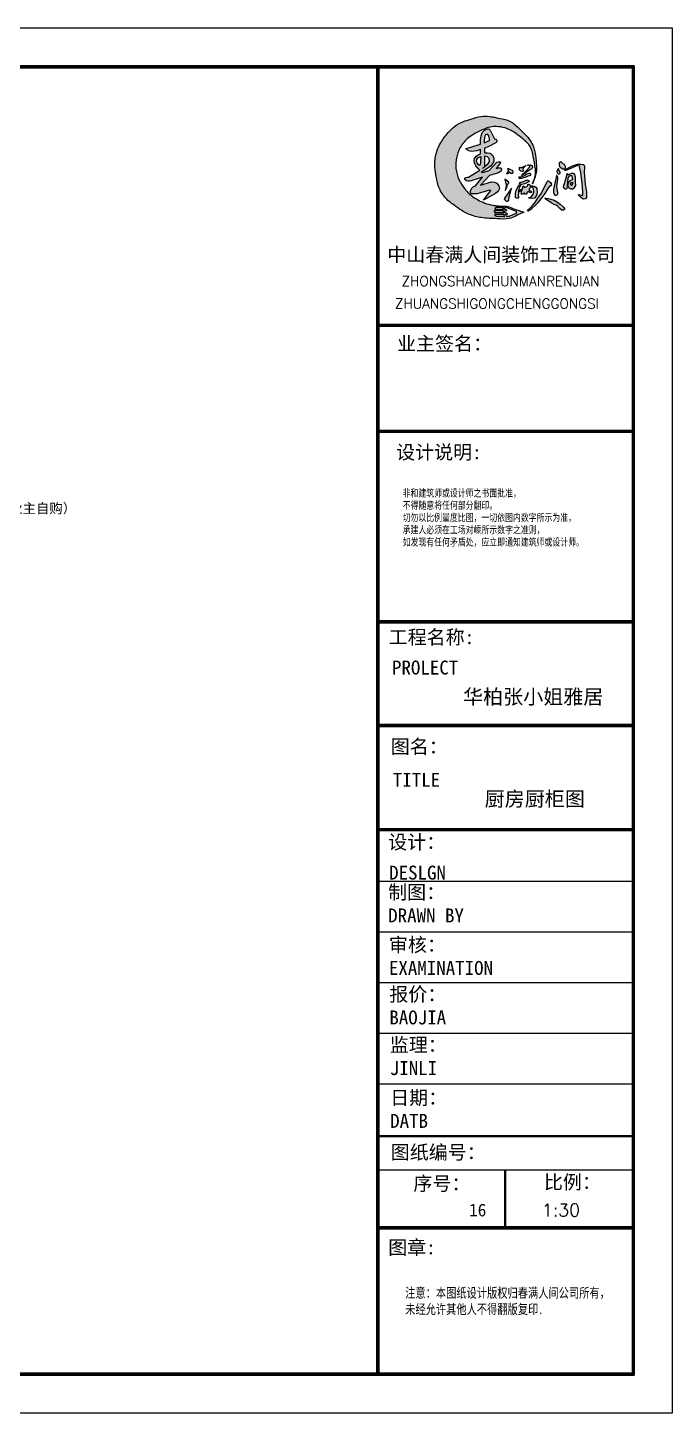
# Model space of a CAD drawing. Header units: millimetres. Extents: x 71641 to 191108, y -23091 to 29972.
# Drawn here: x 187159 to 191108, y -9624 to -1139 of the extents above; entities that cross this region are included whole.
import ezdxf

# ---------------------------------------------------------------- set-up
doc = ezdxf.new("R2010")
doc.units = ezdxf.units.MM
doc.layers.add('00', color=1, linetype='Continuous')
doc.layers.add('家', color=1, linetype='Continuous')
doc.styles.add('2121212', font='SIMFANG.TTF', dxfattribs={"height": 180})
doc.styles.add('30', font='SimSun.ttf', dxfattribs={"height": 75})
doc.styles.add('ROMAND', font='romand.shx', dxfattribs={"height": 100})
doc.styles.add('STYLE-50B', font='SimSun.ttf', dxfattribs={"width": 0.766, "height": 150})

msp = doc.modelspace()

# ---------------------------------------------------------------- hatches: boundary and pattern name
at = {"lineweight": -2}
h = msp.add_hatch(color=8, dxfattribs=at)
edge = h.paths.add_edge_path()
edge.add_spline(control_points=[(189945, -2206.6), (189935.4, -2202.6), (189913.2, -2191.8), (189873.9, -2165.9), (189832.7, -2124.9), (189808.9, -2087.1), (189800, -2066.8), (189799.6, -2065.9)], knot_values=[22078.908695, 22078.908695, 22078.908695, 22078.908695, 22412.037046, 22864.417059, 23573.352389, 24248.663515, 24278.339872, 24278.339872, 24278.339872, 24278.339872], degree=3, periodic=0)
edge.add_line((189799.6, -2065.9), (189667.3, -2081))
edge.add_spline(control_points=[(189667.3, -2081), (189670.1, -2092.8), (189679.9, -2126.7), (189711.7, -2180.5), (189779, -2233.2), (189851.8, -2282.1), (189914.7, -2298.9), (189942, -2302.5), (189944.3, -2302.8)], knot_values=[12526.980967, 12526.980967, 12526.980967, 12526.980967, 12912.76376, 13656.443057, 14467.926065, 15619.199217, 16432.672519, 16505.49519, 16505.49519, 16505.49519, 16505.49519], degree=3, periodic=0)
edge.add_line((189944.3, -2302.8), (189945, -2206.6))
edge = h.paths.add_edge_path()
edge.add_spline(control_points=[(189799.6, -2065.9), (189790.8, -2045.3), (189778.9, -1999.9), (189783.1, -1929.1), (189803.6, -1877.6), (189821.4, -1852.7), (189825.7, -1847.2)], knot_values=[24278.339872, 24278.339872, 24278.339872, 24278.339872, 24990.75798, 25753.853245, 26502.771788, 26725.483087, 26725.483087, 26725.483087, 26725.483087], degree=3, periodic=0)
edge.add_line((189825.7, -1847.2), (189738.3, -1777.6))
edge.add_spline(control_points=[(189738.3, -1777.6), (189737.2, -1778.8), (189718.9, -1799.4), (189690.5, -1836.9), (189660.1, -1903.4), (189648.8, -1971), (189658.1, -2032.6), (189664, -2066.9), (189667.3, -2081)], knot_values=[9052.726852, 9052.726852, 9052.726852, 9052.726852, 9101.944213, 9929.860353, 10544.164147, 11423.717054, 12065.484855, 12526.980967, 12526.980967, 12526.980967, 12526.980967], degree=3, periodic=0)
edge.add_line((189667.3, -2081), (189799.6, -2065.9))
edge = h.paths.add_edge_path()
edge.add_spline(control_points=[(189825.7, -1847.2), (189838.3, -1831.3), (189866.2, -1805.2), (189903.9, -1783.1), (189940.6, -1764.7), (189977.9, -1748.8), (190027.9, -1742.1), (190060.3, -1746.2), (190075.6, -1750.2)], knot_values=[26725.483087, 26725.483087, 26725.483087, 26725.483087, 27368.223838, 27920.784045, 28117.800611, 28678.884262, 29205.082751, 29708.300033, 29708.300033, 29708.300033, 29708.300033], degree=3, periodic=0)
edge.add_line((190075.6, -1750.2), (190087.9, -1702.4))
edge.add_spline(control_points=[(190087.9, -1702.4), (190083.9, -1701.4), (190050.6, -1693.8), (190000.9, -1681.3), (189931, -1679.2), (189877.9, -1698.8), (189820.7, -1712.8), (189774.2, -1740.4), (189748.7, -1766), (189738.3, -1777.6)], knot_values=[5035.937639, 5035.937639, 5035.937639, 5035.937639, 5168.823273, 6115.22021, 6678.484335, 7362.56903, 7901.570556, 8555.150084, 9052.726852, 9052.726852, 9052.726852, 9052.726852], degree=3, periodic=0)
edge.add_line((189738.3, -1777.6), (189825.7, -1847.2))
edge = h.paths.add_edge_path()
edge.add_spline(control_points=[(190075.6, -1750.2), (190078.3, -1750.9), (190093.8, -1755.2), (190119, -1766), (190154.7, -1790), (190195.4, -1820.3), (190243, -1862.7), (190257.7, -1931.7), (190267.3, -1984), (190270.6, -2019.7), (190269.5, -2041.2), (190266.9, -2056), (190247, -2104.2), (190251.7, -2094.2), (190258.2, -2080.5), (190268.8, -2050.4), (190278.7, -2004.5), (190273.6, -1961.2), (190270.5, -1912.5), (190258.1, -1864.3), (190229.8, -1816), (190197.8, -1782.5), (190157.4, -1744.5), (190124.3, -1712.8), (190094.4, -1704), (190087.9, -1702.4)], knot_values=[29708.300033, 29708.300033, 29708.300033, 29708.300033, 29797.016202, 30219.334531, 30576.066107, 31166.961224, 31854.609826, 32527.805429, 33346.145394, 33558.688985, 33686.826136, 33998.293275, 34349.980564, 34349.980564, 34349.980564, 34833.989407, 35367.457213, 35826.6748, 36215.832047, 36925.939156, 37388.482191, 37988.741176, 38391.375961, 39174.849041, 39385.918203, 39385.918203, 39385.918203, 39385.918203], degree=3, periodic=0)
edge.add_line((190087.9, -1702.4), (190075.6, -1750.2))
h = msp.add_hatch(color=8, dxfattribs=at)
h.paths.add_polyline_path([(190005.1, -1917), (189991.2, -1907.5), (189976.5, -1904), (189957.4, -1904), (189956.5, -1875.4), (189979.1, -1867.6), (190025.9, -1843.3), (190033.7, -1837.3), (190032.9, -1826.9), (190026.8, -1821.7), (190018.1, -1819.9), (189992.9, -1765.3), (189986.9, -1760.1), (189979.1, -1758.4), (189969.5, -1759.2), (189956.5, -1767), (189943.5, -1780), (189936.5, -1800.9), (189933.1, -1825.1), (189932.2, -1851.1), (189845.5, -1878.9), (189847.2, -1884.9), (189861.9, -1893.6), (189878.4, -1897.1), (189894.9, -1895.4), (189911.4, -1892.8), (189933.1, -1884.9), (189933.1, -1911), (189922.7, -1915.3), (189906.2, -1924.8), (189896.6, -1938.7), (189894.9, -1952.6), (189895.8, -1966.4), (189903.6, -1984.7), (189918.3, -2001.1), (189929.6, -2011.5), (189858.5, -2053.1), (189851.5, -2054.9), (189842.8, -2055.7), (189836.8, -2060.9), (189836.8, -2068.7), (189847.2, -2075.7), (189856.7, -2077.4), (189865.4, -2077.4), (189875.8, -2075.7), (189946.1, -2054.9), (189901, -2108.6), (189889.7, -2111.2), (189878.4, -2122.5), (189872.3, -2139.8), (189872.3, -2151.1), (189881, -2155.4), (189894.9, -2156.3), (189912.3, -2156.3), (189988.6, -2133.8), (189994.7, -2134.6), (189995.5, -2136.4), (189951.3, -2194.5), (190024.2, -2153.7), (190036.3, -2143.3), (190043.3, -2135.5), (190048.5, -2123.4), (190045.9, -2106), (190033.7, -2091.3), (190019, -2084.4), (190000.8, -2082.6), (189933.1, -2103.4), (189933.1, -2102.6), (189987.7, -2042.7), (190043.3, -2027.1), (190050.2, -2023.7), (190059.7, -2015.9), (190061.5, -2002.9), (190054.5, -1995.9), (190044.1, -1995.9), (190028.5, -2001.1), (190053.7, -1969), (190054.5, -1962.1), (190049.3, -1959.5), (190040.7, -1960.4), (190032.9, -1962.1), (189986, -2013.3), (189953.9, -2022.8), (189939.2, -2025.4), (189939.2, -2023.7), (189966, -2006.3), (189993.8, -1987.3), (190008.6, -1970.8), (190014.6, -1956), (190014.6, -1936.1)])
h.paths.add_polyline_path([(189986.9, -1939.6), (189987.7, -1957.8), (189979.1, -1970.8), (189964.3, -1984.7), (189955.3, -1992.5), (189952.2, -1996.8), (189945.2, -2001.1), (189955.3, -1992.5), (189956.5, -1990.7), (189957.4, -1979.4), (189958.2, -1924.8), (189958.2, -1925.7), (189976.5, -1930)], flags=16)
h.paths.add_polyline_path([(189933.1, -1958.6), (189932.2, -1970.8), (189929.6, -1979.4), (189928.7, -1982.9), (189918.3, -1976), (189912.3, -1966.4), (189908.8, -1956), (189910.5, -1946.5), (189917.5, -1936.1), (189930.5, -1929.2), (189933.9, -1926.6)], flags=16)
h.paths.add_polyline_path([(189955.6, -1843.3), (189954.8, -1829.5), (189956.5, -1811.3), (189961.7, -1795.6), (189968.7, -1793), (189977.3, -1793), (189984.3, -1801.7), (189987.7, -1818.2), (189988.6, -1828.6)], flags=16)
h = msp.add_hatch(color=8, dxfattribs=at)
h.paths.add_polyline_path([(190232.4, -2043.6), (190241.1, -2041.9), (190241.9, -2035.8), (190241.1, -2034.9), (190234.1, -2031.5), (190228.1, -2031.5), (190215.9, -2035.8), (190199.4, -2046.2), (190179.5, -2053.1), (190172.5, -2054.9), (190169.1, -2054.9), (190166.5, -2056.6), (190169.1, -2060.9), (190186.4, -2060.1), (190206.4, -2054)])
h.paths.add_polyline_path([(190212.4, -2015), (190182.1, -2042.7), (190188.2, -2041), (190235, -2008.9), (190243.7, -2005.5), (190251.5, -1995.9), (190249.8, -1982.9), (190239.3, -1977.7), (190224, -1979.8), (190220.3, -1982), (190235, -1983), (190235, -1990.7)])
h.paths.add_polyline_path([(190179.5, -2016.7), (190188.2, -2018.5), (190193.4, -2017.6), (190194.2, -2010.7), (190192.5, -2005.5), (190193.4, -1999.4), (190198.6, -1994.2), (190212.4, -1982.9), (190189.9, -1993.3), (190186.4, -1994.2), (190178.6, -1994.2), (190175.1, -1992.5), (190170.8, -1995.1), (190171.7, -2008.1)])
h.paths.add_polyline_path([(190118.7, -2008.9), (190106.6, -2002.9), (190097.9, -2002.9), (190103.1, -2011.5), (190104, -2015.9), (190091.9, -2033.2), (190101.4, -2031.5), (190110.9, -2022.8), (190119.6, -2028.9), (190126.6, -2028.9), (190132.6, -2024.5), (190133.5, -2021.1), (190129.2, -2014.1)])
h.paths.add_polyline_path([(190082.3, -2067), (190082.3, -2067.9), (190089.2, -2100.8), (190089.2, -2106), (190088.4, -2119), (190084.9, -2136.4), (190093.6, -2117.3), (190097.9, -2096.5), (190104.9, -2093), (190106.6, -2088.7), (190105.7, -2085.2)])
h.paths.add_polyline_path([(190077.1, -2185.8), (190084, -2194.5), (190089.2, -2200.5), (190097.1, -2201.4), (190105.7, -2195.3), (190105.7, -2182.3), (190122.2, -2121.6)])
h.paths.add_polyline_path([(190228.9, -2081.8), (190231.5, -2075.7), (190223.7, -2072.2), (190213.3, -2072.2), (190200.3, -2079.2), (190188.2, -2084.4), (190183.8, -2082.6), (190170.8, -2088.7), (190172.5, -2093), (190177.7, -2096.5), (190176, -2099.1), (190171.7, -2100), (190162.1, -2113.8), (190151.7, -2135.5), (190147.4, -2154.6), (190148.2, -2178), (190155.2, -2182.3), (190163, -2183.2), (190166.5, -2180.6), (190165.6, -2172.8), (190163.9, -2165.8), (190164.7, -2148.5), (190188.2, -2130.3), (190184.7, -2145.9), (190182.1, -2158.9), (190188.2, -2158), (190192.5, -2157.2), (190199.4, -2149.4), (190205.5, -2157.2), (190213.3, -2158.9), (190217.7, -2155.4), (190215.1, -2150.2), (190218.5, -2147.6), (190224.6, -2144.2), (190227.2, -2141.6), (190231.5, -2145.9), (190236.7, -2148.5), (190244.6, -2146.8), (190246.3, -2143.3), (190243.7, -2139.8), (190239.3, -2138.1), (190229.8, -2134.6), (190231.5, -2128.6), (190236.7, -2115.6), (190248, -2115.6), (190257.6, -2123.4), (190260.2, -2145), (190255, -2158.9), (190245.4, -2172.8), (190235.9, -2178), (190227.2, -2179.7), (190232.4, -2182.3), (190247.2, -2184.9), (190262.8, -2183.2), (190274, -2170.2), (190279.3, -2152), (190277.5, -2124.2), (190271.4, -2114.7), (190261.9, -2108.6), (190254.1, -2106), (190237.6, -2106), (190235, -2101.7), (190228.9, -2097.4), (190223.7, -2098.2), (190223.7, -2100.8), (190223.7, -2107.8), (190203.8, -2118.2), (190202, -2113.8), (190194.2, -2107.8), (190191.6, -2110.4), (190191.6, -2113.8), (190191.6, -2122.5), (190174.3, -2133.8), (190165.6, -2142.4), (190166.5, -2136.4), (190169.1, -2119), (190176.9, -2104.3), (190183.8, -2099.1), (190204.6, -2095.6)])
h = msp.add_hatch(color=8, dxfattribs=at)
h.paths.add_polyline_path([(190283, -2183), (190263.1, -2210.7), (190240.6, -2237), (190222.6, -2255.8), (190220.7, -2256.9), (190219.6, -2258.8), (190224.1, -2259.5), (190231.2, -2255.8), (190247, -2245.6), (190270.6, -2225.4), (190288.6, -2207.4), (190305.5, -2187.1), (190329.2, -2154.1), (190343.4, -2129), (190358.1, -2108.4), (190369, -2098.2), (190368.1, -2095.6), (190355.1, -2082.1), (190351, -2080.6), (190349.1, -2079.1), (190344.2, -2079.1), (190340.8, -2081.7), (190337.8, -2085.8), (190323.2, -2116.6), (190304, -2151.1)])
h.paths.add_polyline_path([(190363.3, -2189), (190346.4, -2184.9), (190335.6, -2183), (190328.1, -2183), (190327.7, -2184.5), (190329.6, -2186), (190345.3, -2196.9), (190366, -2211.5), (190384.7, -2221.2), (190390.7, -2222.4), (190396, -2225), (190406.9, -2233.2), (190421.5, -2248.3), (190430.1, -2255.8), (190437.7, -2256.1), (190441.8, -2255.8), (190446.7, -2251.6), (190447.4, -2245.3), (190439.9, -2235.1), (190421.9, -2219), (190404.6, -2206.6), (190383.6, -2195.7)])
h.paths.add_polyline_path([(190381, -2149.2), (190383.4, -2158), (190388.7, -2164.3), (190395.5, -2164.7), (190402.8, -2161.8), (190407.6, -2157), (190407.6, -2148.8), (190402.3, -2126.5), (190400.8, -2106.1), (190404.2, -2081.4), (190406.2, -2064.9), (190406.2, -2056.7), (190404.2, -2049.4), (190402.3, -2045.1), (190400.4, -2043.6), (190398.4, -2044.6), (190394.5, -2063.5), (190388.7, -2091.6), (190384.8, -2108.1), (190381, -2130.3)])
h.paths.add_polyline_path([(190420.7, -2022.3), (190417.8, -2018), (190413, -2012.1), (190413.4, -2007.3), (190412.5, -2004.4), (190410.5, -2002.5), (190407.4, -2003.7), (190406.7, -2006.3), (190403.7, -2009.7), (190401.3, -2017.5), (190403.3, -2027.6), (190409.1, -2033.9), (190415.9, -2034.4), (190421.2, -2030.1)])
h.paths.add_polyline_path([(190419.7, -1989.9), (190426.5, -1999.1), (190436.7, -2004.4), (190444.5, -2005.4), (190450.3, -2002.9), (190452.2, -1996.2), (190452.2, -1986), (190450.3, -1981.6), (190445.4, -1974.8), (190438.6, -1971.5), (190433.3, -1965.2), (190427.5, -1960.8), (190422.2, -1960.3), (190422.2, -1961.3), (190418.8, -1960.8), (190417.3, -1964.2), (190416.8, -1975.8)])
h.paths.add_polyline_path([(190547.2, -2025.2), (190556.5, -2092.6), (190559.8, -2141.5), (190559.4, -2164.3), (190555, -2165.7), (190543.4, -2161.4), (190536.6, -2160.9), (190531.7, -2161.8), (190544.3, -2173.5), (190552.6, -2182.7), (190563.7, -2189), (190575.4, -2187), (190581.2, -2178.3), (190583.1, -2158.4), (190582.6, -2143.4), (190580.2, -2131.3), (190573.4, -2099.8), (190571, -2074.2), (190568.6, -2021.3), (190570, -1996.2), (190570, -1986), (190567.6, -1980.7), (190560.8, -1976.3), (190547.2, -1973.9), (190527.9, -1974.8), (190496.3, -1985.5), (190464.3, -2001), (190451.3, -2008.8), (190447.9, -2013), (190453.7, -2012.1), (190464.8, -2008.3), (190527.9, -1981.6), (190533.2, -1981.1), (190536.6, -1981.1), (190540, -1988.9)])
h.paths.add_polyline_path([(190469.2, -2058.2), (190473.6, -2052.8), (190482.3, -2044.6), (190487.1, -2042.7), (190490.5, -2042.7), (190492.9, -2046.1), (190494.9, -2058.2), (190495.9, -2068.8), (190481.3, -2075.6), (190471.1, -2084.3), (190468.2, -2091.6), (190468.2, -2106.1), (190474, -2119.7), (190486.2, -2126), (190498.3, -2125), (190508.9, -2118.2), (190516.2, -2105.2), (190515.7, -2079.5), (190514.3, -2054.3), (190508.5, -2034.4), (190502.6, -2030.6), (190494.9, -2030.1), (190486.2, -2033), (190476.5, -2037.8), (190470.2, -2041.2), (190467.7, -2036.4), (190465.3, -2033.9), (190461.9, -2034.9), (190461, -2036.4), (190459.5, -2040.7), (190457.1, -2053.8), (190444.5, -2095.5), (190440.6, -2105.2), (190439.6, -2112.9), (190440.6, -2117.8), (190444.5, -2122.6), (190451.7, -2124.5), (190459, -2124.5), (190463.4, -2120.7), (190465.8, -2112.9), (190466.8, -2099.3), (190468.2, -2085.8)])
h.paths.add_polyline_path([(190488.1, -2088.2), (190484.7, -2094), (190486.6, -2100.3), (190489.1, -2105.2), (190492.5, -2104.2), (190495.4, -2099.3), (190496.3, -2092.6), (190495.9, -2084.8)], flags=17)
h = msp.add_hatch(color=8, dxfattribs=at)
edge = h.paths.add_edge_path()
edge.add_spline(control_points=[(189944.3, -2302.8), (189973.8, -2306.5), (190028, -2306.4), (190118.9, -2315.4), (190162.5, -2282.7), (190201.1, -2268.2), (190172.9, -2260.5), (190160.4, -2255.4), (190130.4, -2244.8), (190112.1, -2236.5), (190091.9, -2231.4), (190068.5, -2231.9), (190038.6, -2229.9), (190000.7, -2225.2), (189969.9, -2216.6), (189949.7, -2208.6), (189945, -2206.6)], knot_values=[16505.49519, 16505.49519, 16505.49519, 16505.49519, 17462.307767, 18254.424733, 19263.770823, 19286.294409, 19393.463502, 19769.722666, 20039.931175, 20323.71298, 20426.202415, 20700.644692, 21064.187457, 21384.09699, 21917.120996, 22078.908695, 22078.908695, 22078.908695, 22078.908695], degree=3, periodic=0)
edge.add_line((189945, -2206.6), (189944.3, -2302.8))
h.paths.add_polyline_path([(190018.2, -2265.6), (190017.9, -2260), (190020.8, -2257.3), (190074.1, -2259.1), (190073.6, -2261), (190073, -2265), (190072.9, -2267), (190075, -2272.3), (190019.9, -2270.6)], flags=16)
h.paths.add_polyline_path([(190022, -2280.6), (190077.6, -2282), (190077.2, -2284.2), (190076.7, -2286.4), (190077.5, -2288.6), (190078.2, -2290.8), (190080.1, -2292.6), (190082, -2294.4), (190030.8, -2292.6, -0.485719)], flags=16)
h.paths.add_polyline_path([(190022.6, -2250.6, -0.499354), (190032, -2238.2), (190074.4, -2238.5), (190074.7, -2238.2), (190074.7, -2238.5), (190072.7, -2240.1), (190070.8, -2242), (190070.2, -2247.9), (190071.1, -2251.2, -0.17168), (190070.2, -2251.4)], flags=16)
h.paths.add_polyline_path([(190078.3, -2248.8), (190078.8, -2245), (190081.2, -2242.4), (190084.4, -2240.6), (190088.9, -2239.6), (190093.5, -2240), (190095, -2240), (190151.7, -2261.7), (190152, -2276.4), (190105.8, -2294.4), (190102.5, -2295.2), (190100.3, -2295.4), (190094.5, -2294.3), (190089.7, -2291.1), (190087.3, -2286.7), (190088.2, -2282.7), (190091.7, -2280.6), (190100.8, -2277.6), (190087.6, -2273.5), (190083.6, -2271), (190081.4, -2266.7), (190082.2, -2262.9), (190085.5, -2260.9), (190091.3, -2258.4), (190097, -2255.9), (190081.1, -2251.4)], flags=16)

# ---------------------------------------------------------------- linework, layer by layer
at = {"color": 3, "lineweight": -2}
for p, q in [((190875.2, -1371.3), (179393.7, -1371.3)), ((189298.4, -9377.5), (189298.4, -1384.7)), ((189305.1, -9377.5), (189305.1, -1384.7)), ((189311.7, -9377.5), (189311.7, -1384.7)), ((190875.2, -9390.9), (190875.2, -1371.3)), ((179393.7, -9390.9), (190875.2, -9390.9))]:
    msp.add_line(p, q, dxfattribs=at)
at = {"color": 8, "lineweight": -2}
for p, q in [((189311.7, -2953.5), (190861.8, -2953.5)), ((189311.7, -2960.2), (190861.8, -2960.2)), ((189311.7, -2966.8), (190861.8, -2966.8)), ((189311.7, -3602.4), (190861.8, -3602.4)), ((189311.7, -3609.1), (190861.8, -3609.1)), ((189311.7, -3615.8), (190861.8, -3615.8)), ((189311.7, -4768.8), (190861.8, -4768.8)), ((189311.7, -4775.5), (190861.8, -4775.5)), ((189311.7, -4782.2), (190861.8, -4782.2)), ((189311.7, -5404), (190861.8, -5404)), ((189311.7, -5410.7), (190861.8, -5410.7)), ((189311.7, -5417.3), (190861.8, -5417.3)), ((189311.7, -6042.3), (190861.8, -6042.3)), ((189311.7, -6048.9), (190861.8, -6048.9)), ((189311.7, -6055.6), (190861.8, -6055.6)), ((189311.7, -6365.7), (190861.8, -6365.7)), ((189311.7, -6675.8), (190861.8, -6675.8)), ((189311.7, -6985.9), (190861.8, -6985.9)), ((189311.7, -7606), (190861.8, -7606)), ((189311.7, -7922.8), (190861.8, -7922.8)), ((189311.7, -7929.5), (190861.8, -7929.5)), ((189311.7, -8132.2), (190861.8, -8132.2)), ((189311, -8480.4), (190861, -8480.4)), ((189311, -8487.1), (190861, -8487.1)), ((189311, -8493.8), (190861, -8493.8))]:
    msp.add_line(p, q, dxfattribs=at)
at = {"color": 8, "linetype": 'ByBlock', "lineweight": -2, "ltscale": 500}
for p, q in [((190079, -8132.2), (190079, -8480.4)), ((190082.9, -8132.2), (190082.9, -8480.4)), ((190086.8, -8132.2), (190086.8, -8480.4))]:
    msp.add_line(p, q, dxfattribs=at)
at = {"color": 3, "lineweight": -2}
for points in [[(179393.7, -1371.3), (190875.2, -1371.3), (190875.2, -9390.9), (179393.7, -9390.9)], [(179400.2, -1377.8), (190868.7, -1377.8), (190868.7, -9384.4), (179400.2, -9384.4)], [(179406.7, -1384.3), (190862.2, -1384.3), (190862.2, -9377.9), (179406.7, -9377.9)]]:
    msp.add_lwpolyline(points, close=True, dxfattribs=at)
at = {"color": 8, "lineweight": -2}
for points in [[(189845.5, -1878.9), (189932.2, -1851.1), (189933.1, -1825.1), (189936.5, -1800.9), (189943.5, -1780), (189956.5, -1767), (189969.5, -1759.2), (189979.1, -1758.4), (189986.9, -1760.1), (189992.9, -1765.3), (190018.1, -1819.9), (190026.8, -1821.7), (190032.9, -1826.9), (190033.7, -1837.3), (190025.9, -1843.3), (189979.1, -1867.6), (189956.5, -1875.4), (189957.4, -1904), (189976.5, -1904), (189991.2, -1907.5), (190005.1, -1917), (190014.6, -1936.1), (190014.6, -1956), (190008.6, -1970.8), (189993.8, -1987.3), (189966, -2006.3), (189939.2, -2023.7), (189939.2, -2025.4), (189953.9, -2022.8), (189986, -2013.3), (190032.9, -1962.1), (190040.7, -1960.4), (190049.3, -1959.5), (190054.5, -1962.1), (190053.7, -1969), (190028.5, -2001.1), (190044.1, -1995.9), (190054.5, -1995.9), (190061.5, -2002.9), (190059.7, -2015.9), (190050.2, -2023.7), (190043.3, -2027.1), (189987.7, -2042.7), (189933.1, -2102.6), (189933.1, -2103.4), (190000.8, -2082.6), (190019, -2084.4), (190033.7, -2091.3), (190045.9, -2106), (190048.5, -2123.4), (190043.3, -2135.5), (190036.3, -2143.3), (190024.2, -2153.7), (189951.3, -2194.5), (189995.5, -2136.4), (189994.7, -2134.6), (189988.6, -2133.8), (189912.3, -2156.3), (189894.9, -2156.3), (189881, -2155.4), (189872.3, -2151.1), (189872.3, -2139.8), (189878.4, -2122.5), (189889.7, -2111.2), (189901, -2108.6), (189946.1, -2054.9), (189875.8, -2075.7), (189865.4, -2077.4), (189856.7, -2077.4), (189847.2, -2075.7), (189836.8, -2068.7), (189836.8, -2060.9), (189842.8, -2055.7), (189851.5, -2054.9), (189858.5, -2053.1), (189929.6, -2011.5), (189918.3, -2001.1), (189903.6, -1984.7), (189895.8, -1966.4), (189894.9, -1952.6), (189896.6, -1938.7), (189906.2, -1924.8), (189922.7, -1915.3), (189933.1, -1911), (189933.1, -1884.9), (189911.4, -1892.8), (189894.9, -1895.4), (189878.4, -1897.1), (189861.9, -1893.6), (189847.2, -1884.9)], [(189955.6, -1843.3), (189988.6, -1828.6), (189987.7, -1818.2), (189984.3, -1801.7), (189977.3, -1793), (189968.7, -1793), (189961.7, -1795.6), (189956.5, -1811.3), (189954.8, -1829.5)], [(189933.9, -1926.6), (189933.1, -1958.6), (189932.2, -1970.8), (189929.6, -1979.4), (189928.7, -1982.9), (189918.3, -1976), (189912.3, -1966.4), (189908.8, -1956), (189910.5, -1946.5), (189917.5, -1936.1), (189930.5, -1929.2)], [(189958.2, -1924.8), (189957.4, -1979.4), (189956.5, -1990.7), (189952.2, -1996.8), (189945.2, -2001.1), (189964.3, -1984.7), (189979.1, -1970.8), (189987.7, -1957.8), (189986.9, -1939.6), (189976.5, -1930), (189958.2, -1925.7)], [(190097.9, -2002.9), (190103.1, -2011.5), (190104, -2015.9), (190091.9, -2033.2), (190101.4, -2031.5), (190110.9, -2022.8), (190119.6, -2028.9), (190126.6, -2028.9), (190132.6, -2024.5), (190133.5, -2021.1), (190129.2, -2014.1), (190118.7, -2008.9), (190106.6, -2002.9)], [(190241.1, -2034.9), (190234.1, -2031.5), (190228.1, -2031.5), (190215.9, -2035.8), (190199.4, -2046.2), (190179.5, -2053.1), (190172.5, -2054.9), (190169.1, -2054.9), (190166.5, -2056.6), (190169.1, -2060.9), (190186.4, -2060.1), (190206.4, -2054), (190232.4, -2043.6), (190241.1, -2041.9), (190241.9, -2035.8)], [(190212.4, -1982.9), (190198.6, -1994.2), (190193.4, -1999.4), (190192.5, -2005.5), (190194.2, -2010.7), (190193.4, -2017.6), (190188.2, -2018.5), (190179.5, -2016.7), (190171.7, -2008.1), (190170.8, -1995.1), (190175.1, -1992.5), (190178.6, -1994.2), (190186.4, -1994.2), (190189.9, -1993.3)], [(190220.3, -1980.3), (190239.3, -1977.7), (190249.8, -1982.9), (190251.5, -1995.9), (190243.7, -2005.5), (190235, -2008.9), (190188.2, -2041), (190182.1, -2042.7), (190212.4, -2015), (190235, -1990.7), (190235, -1984.7), (190233.3, -1982.9), (190220.3, -1982), (190224.6, -1979.4)], [(190407.6, -2002.9), (190406.7, -2006.3), (190403.7, -2009.7), (190401.3, -2017.5), (190403.3, -2027.6), (190409.1, -2033.9), (190415.9, -2034.4), (190421.2, -2030.1), (190420.7, -2022.3), (190417.8, -2018), (190413, -2012.1), (190413.4, -2007.3), (190412.5, -2004.4), (190410.5, -2002.5), (190408.1, -2003.4)], [(190422.2, -1960.3), (190427.5, -1960.8), (190433.3, -1965.2), (190438.6, -1971.5), (190445.4, -1974.8), (190450.3, -1981.6), (190452.2, -1986), (190452.2, -1996.2), (190450.3, -2002.9), (190444.5, -2005.4), (190436.7, -2004.4), (190426.5, -1999.1), (190419.7, -1989.9), (190416.8, -1975.8), (190417.3, -1964.2), (190418.8, -1960.8), (190422.2, -1961.3)], [(190461.9, -2034.9), (190461, -2036.4), (190459.5, -2040.7), (190457.1, -2053.8), (190444.5, -2095.5), (190440.6, -2105.2), (190439.6, -2112.9), (190440.6, -2117.8), (190444.5, -2122.6), (190451.7, -2124.5), (190459, -2124.5), (190463.4, -2120.7), (190465.8, -2112.9), (190466.8, -2099.3), (190468.2, -2085.8), (190469.2, -2058.2), (190473.6, -2052.8), (190482.3, -2044.6), (190487.1, -2042.7), (190490.5, -2042.7), (190492.9, -2046.1), (190494.9, -2058.2), (190495.9, -2068.8), (190481.3, -2075.6), (190471.1, -2084.3), (190468.2, -2091.6), (190468.2, -2106.1), (190474, -2119.7), (190486.2, -2126), (190498.3, -2125), (190508.9, -2118.2), (190516.2, -2105.2), (190515.7, -2079.5), (190514.3, -2054.3), (190508.5, -2034.4), (190502.6, -2030.6), (190494.9, -2030.1), (190486.2, -2033), (190476.5, -2037.8), (190470.2, -2041.2), (190467.7, -2036.4), (190465.3, -2033.9)], [(190447.9, -2013.1), (190451.3, -2008.8), (190464.3, -2001), (190496.3, -1985.5), (190527.9, -1974.8), (190547.2, -1973.9), (190560.8, -1976.3), (190567.6, -1980.7), (190570, -1986), (190570, -1996.2), (190568.6, -2021.3), (190571, -2074.2), (190573.4, -2099.8), (190580.2, -2131.3), (190582.6, -2143.4), (190583.1, -2158.4), (190581.2, -2178.3), (190575.4, -2187), (190563.7, -2189), (190552.6, -2182.7), (190544.3, -2173.5), (190531.7, -2161.8), (190536.6, -2160.9), (190543.4, -2161.4), (190555, -2165.7), (190559.4, -2164.3), (190559.8, -2141.5), (190556.5, -2092.6), (190547.2, -2025.2), (190540, -1988.9), (190536.6, -1981.1), (190533.2, -1981.1), (190527.9, -1981.6), (190464.8, -2008.3), (190453.7, -2012.1), (190447.4, -2013.1)], [(190082.3, -2067.9), (190089.2, -2100.8), (190089.2, -2106), (190088.4, -2119), (190084.9, -2136.4), (190093.6, -2117.3), (190097.9, -2096.5), (190104.9, -2093), (190106.6, -2088.7), (190105.7, -2085.2), (190082.3, -2067)], [(190227.2, -2179.7), (190235.9, -2178), (190245.4, -2172.8), (190255, -2158.9), (190260.2, -2145), (190257.6, -2123.4), (190248, -2115.6), (190236.7, -2115.6), (190231.5, -2128.6), (190229.8, -2134.6), (190239.3, -2138.1), (190243.7, -2139.8), (190246.3, -2143.3), (190244.6, -2146.8), (190236.7, -2148.5), (190231.5, -2145.9), (190227.2, -2141.6), (190224.6, -2144.2), (190218.5, -2147.6), (190215.1, -2150.2), (190217.7, -2155.4), (190213.3, -2158.9), (190205.5, -2157.2), (190199.4, -2149.4), (190192.5, -2157.2), (190188.2, -2158), (190182.1, -2158.9), (190184.7, -2145.9), (190188.2, -2130.3), (190164.7, -2148.5), (190163.9, -2165.8), (190165.6, -2172.8), (190166.5, -2180.6), (190163, -2183.2), (190155.2, -2182.3), (190148.2, -2178), (190147.4, -2154.6), (190151.7, -2135.5), (190162.1, -2113.8), (190171.7, -2100), (190176, -2099.1), (190177.7, -2096.5), (190172.5, -2093), (190170.8, -2088.7), (190183.8, -2082.6), (190188.2, -2084.4), (190200.3, -2079.2), (190213.3, -2072.2), (190223.7, -2072.2), (190231.5, -2075.7), (190228.9, -2081.8), (190204.6, -2095.6), (190183.8, -2099.1), (190176.9, -2104.3), (190169.1, -2119), (190166.5, -2136.4), (190165.6, -2142.4), (190174.3, -2133.8), (190191.6, -2122.5), (190191.6, -2113.8), (190191.6, -2110.4), (190194.2, -2107.8), (190202, -2113.8), (190203.8, -2118.2), (190223.7, -2107.8), (190223.7, -2100.8), (190223.7, -2098.2), (190228.9, -2097.4), (190235, -2101.7), (190237.6, -2106), (190254.1, -2106), (190261.9, -2108.6), (190271.4, -2114.7), (190277.5, -2124.2), (190279.3, -2152), (190274, -2170.2), (190262.8, -2183.2), (190247.2, -2184.9), (190232.4, -2182.3)], [(190367.1, -2094.5), (190355.1, -2082.1), (190351, -2080.6), (190349.1, -2079.1), (190344.2, -2079.1), (190340.8, -2081.7), (190337.8, -2085.8), (190323.2, -2116.6), (190304, -2151.1), (190283, -2183), (190263.1, -2210.7), (190240.6, -2237), (190222.6, -2255.8), (190220.7, -2256.9), (190219.6, -2258.8), (190224.1, -2259.5), (190231.2, -2255.8), (190247, -2245.6), (190270.6, -2225.4), (190288.6, -2207.4), (190305.5, -2187.1), (190329.2, -2154.1), (190343.4, -2129), (190358.1, -2108.4), (190369, -2098.2), (190367.5, -2093.4), (190359.6, -2086.2)], [(190398.4, -2044.6), (190394.5, -2063.5), (190388.7, -2091.6), (190384.8, -2108.1), (190381, -2130.3), (190381, -2149.2), (190383.4, -2158), (190388.7, -2164.3), (190395.5, -2164.7), (190402.8, -2161.8), (190407.6, -2157), (190407.6, -2148.8), (190402.3, -2126.5), (190400.8, -2106.1), (190404.2, -2081.4), (190406.2, -2064.9), (190406.2, -2056.7), (190404.2, -2049.4), (190402.3, -2045.1), (190400.4, -2043.6)], [(190495.9, -2084.8), (190496.3, -2092.6), (190495.4, -2099.3), (190492.5, -2104.2), (190489.1, -2105.2), (190486.6, -2100.3), (190484.7, -2094), (190488.1, -2088.2), (190495.9, -2084.8)], [(190122.2, -2121.6), (190077.1, -2185.8), (190084, -2194.5), (190089.2, -2200.5), (190097.1, -2201.4), (190105.7, -2195.3), (190105.7, -2182.3)], [(190328.1, -2183), (190335.6, -2183), (190346.4, -2184.9), (190363.3, -2189), (190383.6, -2195.7), (190404.6, -2206.6), (190421.9, -2219), (190439.9, -2235.1), (190447.4, -2245.3), (190446.7, -2251.6), (190441.8, -2255.8), (190437.7, -2256.1), (190430.1, -2255.8), (190421.5, -2248.3), (190406.9, -2233.2), (190396, -2225), (190390.7, -2222.4), (190384.7, -2221.2), (190366, -2211.5), (190345.3, -2196.9), (190329.6, -2186), (190327.7, -2184.5)], [(190074.1, -2259.1), (190073.2, -2262.9), (190072.9, -2267), (190075, -2272.3), (190019.9, -2270.6), (190018.2, -2265.6), (190017.9, -2260), (190020.8, -2257.3)], [(190074.1, -2259.1), (190020.8, -2257.3), (190019.3, -2258.7), (190017.9, -2260), (190018.1, -2264), (190019.1, -2268.1), (190019.9, -2270.6), (190075, -2272.3), (190073.9, -2269.7), (190072.9, -2267), (190073, -2265), (190073.6, -2261)], [(190077.6, -2282), (190022, -2280.6), (190021.6, -2283.1), (190022, -2285.8), (190023.5, -2288.7), (190025.7, -2290.9), (190028.7, -2292.3), (190082, -2294.4), (190080.1, -2292.6), (190078.2, -2290.8), (190077.5, -2288.6), (190076.7, -2286.4), (190077.2, -2284.2), (190077.6, -2282)], [(190074.7, -2238.5), (190072.7, -2240.1), (190070.8, -2242), (190070.5, -2245), (190070.2, -2247.9), (190071.1, -2251.2), (190022.6, -2250.6), (190022.2, -2247.9), (190022.7, -2244.9), (190024.5, -2241.6), (190027.9, -2239.1), (190031.9, -2238.2)], [(190151.7, -2261.7), (190152, -2276.4), (190105.8, -2294.4), (190102.5, -2295.2), (190100.3, -2295.4), (190094.5, -2294.3), (190089.7, -2291.1), (190087.3, -2286.7), (190088.2, -2282.7), (190091.7, -2280.6), (190100.8, -2277.6), (190087.6, -2273.5), (190083.6, -2271), (190081.4, -2266.7), (190082.2, -2262.9), (190085.5, -2260.9), (190091.3, -2258.4), (190097, -2255.9), (190081.1, -2251.4), (190078.3, -2248.8), (190078.8, -2245), (190081.2, -2242.4), (190084.4, -2240.6), (190088.9, -2239.6), (190093.5, -2240), (190095, -2240), (190151.7, -2261.7)]]:
    msp.add_lwpolyline(points, close=True, dxfattribs=at)
for points in [[(190082, -2294.4), (190030.8, -2292.6, -0.485719), (190022, -2280.6), (190077.6, -2282), (190076.7, -2286.4), (190078.2, -2290.8)], [(190074.7, -2238.5), (190032, -2238.2, 0.499354), (190022.6, -2250.6), (190070.2, -2251.4, 0.17168), (190071.1, -2251.2), (190070.2, -2247.9), (190070.8, -2242), (190074.7, -2238.2)]]:
    msp.add_lwpolyline(points, format="xyb", close=True, dxfattribs=at)
at = {"color": 8, "lineweight": -2, "start_tangent": (0.425577, 0.904922), "end_tangent": (0.425577, 0.904922)}
msp.add_spline([(190251.7, -2094.2), (190267.4, -2051.5), (190276.2, -2002.1), (190273.8, -1959), (190270.3, -1922.6), (190252.7, -1858.2), (190230.8, -1820.6), (190193.2, -1778.6), (190165.8, -1752.4), (190106.8, -1708.4), (190075.7, -1699.5), (189988.4, -1682.3), (189935.4, -1682.3), (189873.3, -1699), (189824.9, -1714.1), (189771.9, -1745.1), (189735.2, -1781.1), (189689.3, -1843.9), (189665.5, -1896.6), (189652.6, -1978.3), (189659.2, -2038.2), (189677.8, -2115.7), (189713.6, -2175.7), (189771, -2226), (189863.8, -2281.7), (189937.5, -2301.9), (190034.1, -2308.1), (190108.6, -2307.3), (190195.9, -2270.1), (190197.8, -2269.3), (190188.8, -2264.8), (190155.2, -2253.7), (190131.4, -2244.8), (190106.5, -2235.2), (190097.2, -2232.9), (190071.4, -2231.5), (190037.3, -2229.5), (190007.5, -2225.5), (189959.1, -2212.2), (189916.8, -2192.9), (189881.3, -2169.5), (189834, -2122.6), (189800.7, -2068.5), (189782.7, -2001.1), (189786.9, -1929.5), (189813.5, -1864.3), (189869.6, -1805.3), (189913.9, -1778.2), (189930.5, -1769.9), (189979.6, -1750.7), (190028.6, -1744.2), (190083.7, -1752.4), (190120.2, -1768), (190148.5, -1786.1), (190192.9, -1819.4), (190237.2, -1866.5), (190256.4, -1926.8), (190268.9, -2002.7), (190270.3, -2022.6), (190269.8, -2034.7), (190263.1, -2063.2), (190251.7, -2094.2)], degree=3, dxfattribs=at)
at = {"layer": '00', "color": 8, "lineweight": -2}
msp.add_line((189311.7, -7295.9), (190861.8, -7295.9), dxfattribs=at)
msp.add_lwpolyline([(179161.1, -1138.7), (191107.8, -1138.7), (191107.8, -9623.5), (179161.1, -9623.5)], close=True, dxfattribs=at)

# ---------------------------------------------------------------- texts
at = {"color": 2, "insert": (186350.9, -4021.7), "char_height": 90, "attachment_point": 1, "style": '30'}
msp.add_mtext('成品淋浴房{\\H0.6667x;（业主自购）}', dxfattribs=at)
at = {"layer": '00', "color": 8, "lineweight": -2, "style": 'ROMAND'}
for s, p in [('ZHONGSHANCHUNMANRENJIAN', (189449, -2721)), ('ZHUANGSHIGONGCHENGGONGSI', (189409, -2858.2))]:
    msp.add_text(s, height=60.756, dxfattribs=at).set_placement(p)
at = {"layer": '00', "color": 8, "lineweight": -2, "attachment_point": 1, "style": '2121212'}
for s, insert, char_height, width in [('{\\f宋体|b0|i0|c134|p2;中山春满人间装饰工程公司}', (189362, -2486, 0), 85.272, 1591.421), ('{\\f宋体|b0|i0|c134|p2;业主签名：}', (189421.6, -3030.6, 0), 85.272, 1265.567), ('{\\f宋体|b0|i0|c134|p2;设计说明:}', (189416, -3695.2, 0), 85.272, 1265.567), ('{\\f宋体|b0|i0|c134|p2;工程名称:}', (189370.5, -4827.8, 0), 85.272, 1265.567), ('{\\f宋体|b0|i0|c134|p2;PROLECT}', (189390.6, -5014.2, 0), 85.272, 1265.567), ('{\\fSimSun|b0|i0|c134|p2;\\C2;华柏张小姐雅居}', (189826.2, -5190.6, 0), 90, 1265.567), ('{\\f宋体|b0|i0|c134|p2;图名：}', (189383.2, -5498.2, 0), 85.272, 1265.567), ('{\\f宋体|b0|i0|c134|p2;TITLE}', (189395.9, -5701.9, 0), 85.272, 1265.567), ('{\\fSimSun|b0|i0|c134|p2;\\C2;厨房厨柜图}', (189958.4, -5816, 0), 90, 1265.567), ('{\\f宋体|b0|i0|c134|p2;设计：}', (189367.6, -6083, 0), 85.272, 1265.567), ('{\\f宋体|b0|i0|c134|p2;DESLGN}', (189373.2, -6270, 0), 85.272, 1265.567), ('{\\f宋体|b0|i0|c134|p2;制图：\\PDRAWN BY}', (189367.4, -6390, 0), 85.272, 1265.567), ('{\\f宋体|b0|i0|c134|p2;审核：\\PEXAMINATION}', (189371.8, -6711.6, 0), 85.272, 1265.567), ('{\\f宋体|b0|i0|c134|p2;报价：\\PBAOJIA}', (189374.4, -7014.6, 0), 85.272, 1265.567), ('{\\f宋体|b0|i0|c134|p2;监理：\\PJINLI}', (189377.2, -7324.7, 0), 85.272, 1265.567), ('{\\f宋体|b0|i0|c134|p2;日期：\\PDATB}', (189379.5, -7648.1, 0), 85.272, 1265.567), ('{\\f宋体|b0|i0|c134|p2;图纸编号：}', (189382.9, -7982.5, 0), 85.272, 1265.567), ('{\\f宋体|b0|i0|c134|p2;序号：}', (189521.9, -8173.5, 0), 85.272, 1265.567), ('{\\f宋体|b0|i0|c134|p2;比例：}', (190321.4, -8165.1, 0), 85.272, 1265.567), ('{\\C2;16}', (189863.1, -8340), 77.52, 418.4), ('{\\Fromand.shx;\\C2;1:30}', (190309.6, -8340), 77.52, 418.4), ('{\\f宋体|b0|i0|c134|p2;图章\\f宋体|b0|i0|c0|p2;:}', (189367.7, -8565, 0), 85.272, 1265.567)]:
    msp.add_mtext(s, dxfattribs=dict(at, insert=insert, char_height=char_height, width=width))
at = {"layer": '家', "color": 8, "lineweight": -2, "width": 1265.567, "attachment_point": 1, "style": 'STYLE-50B'}
for s, insert, char_height in [('非和建筑师或设计师之书面批准，\\P不得随意将任何部分翻印。\\P切勿以比例量度比图，一切依图内数字所示为准，\\P承建人必须在工场对嵊所示数字之准则，\\P如发现有任何矛盾处，应立即通知建筑师或设计师。', (189456.1, -3965.9, 0), 45), ('注意：本图纸设计版权归春满人间公司所有，未经允许其他人不得翻版复印{\\f宋体|b0|i0|c0|p2;.}', (189471.6, -8855.8, 0), 60)]:
    msp.add_mtext(s, dxfattribs=dict(at, insert=insert, char_height=char_height))

doc.saveas('drawing.dxf')
